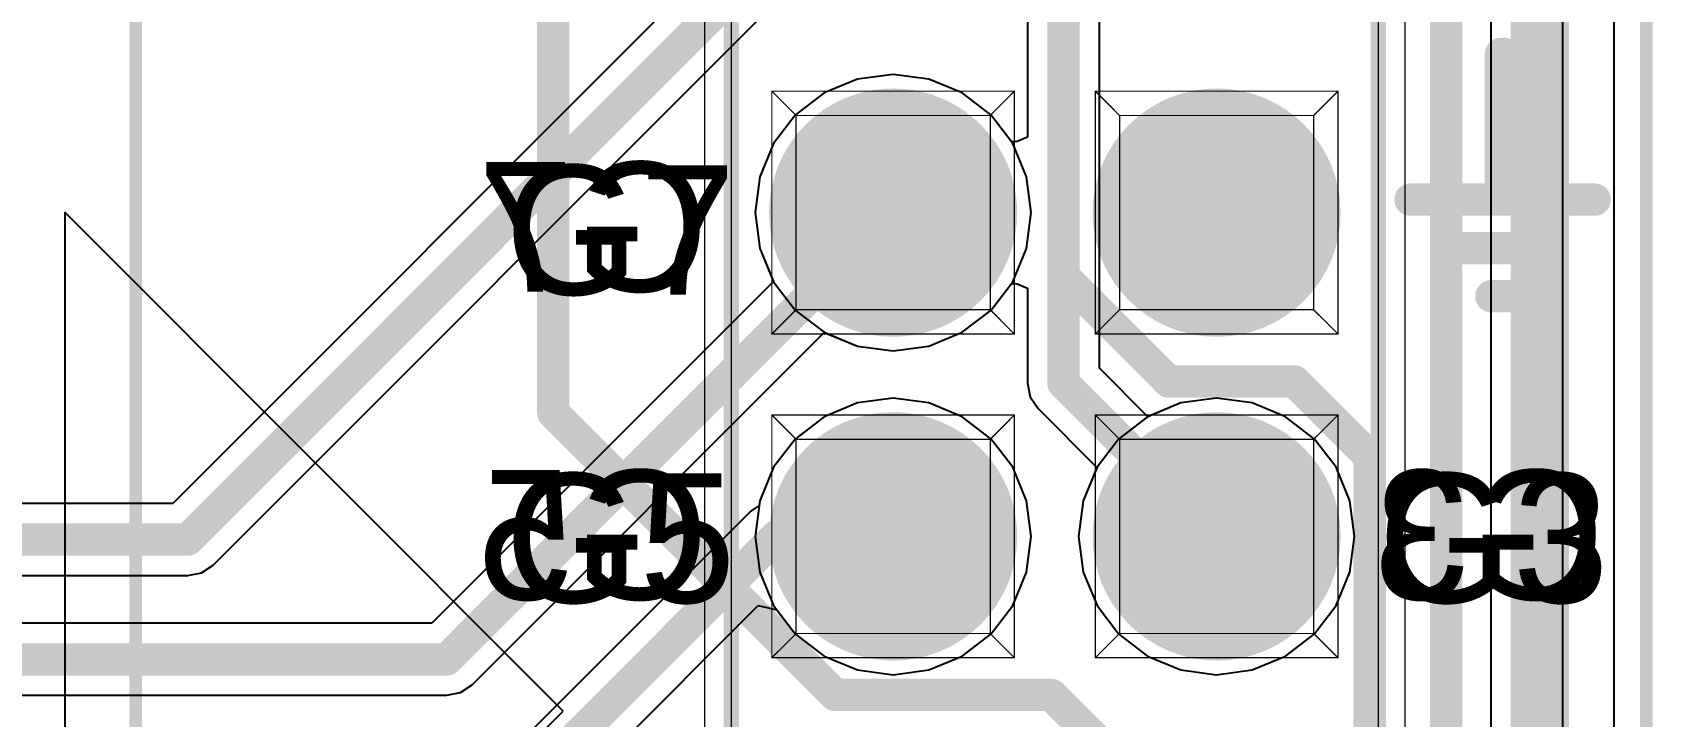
# Model space of a CAD drawing. Header units: millimetres. Extents: x 307 to 423, y 231 to 400.
# Drawn here: x 396.23 to 408.95, y 262.33 to 267.69 of the extents above; entities that cross this region are included whole.
import ezdxf

# ---------------------------------------------------------------- set-up
doc = ezdxf.new("R2010")
doc.units = ezdxf.units.MM
for name, color, linetype in [('BottomLayer', 5, 'Continuous'), ('BottomOverlay', 54, 'Continuous'), ('BottomSolder', 6, 'Continuous'), ('Mechanical1', 6, 'Continuous'), ('Mechanical14', 56, 'Continuous'), ('Mechanical16', 56, 'Continuous'), ('Mechanical20', 56, 'Continuous'), ('MidLayer1', 16, 'Continuous'), ('MidLayer2', 76, 'Continuous'), ('MultiLayer', 9, 'Continuous'), ('PadHoleLayer', 156, 'Continuous'), ('TopLayer', 1, 'Continuous'), ('TopOverlay', 2, 'Continuous'), ('TopSolder', 216, 'Continuous')]:
    doc.layers.add(name, color=color, linetype=linetype)

# ---------------------------------------------------------------- blocks, each defined once
blk = doc.blocks.new('CON_SAMTEC_TSW_135_07_X_D_467')
at = {"layer": 'BottomLayer', "const_width": 0.925}
for points in [[(22.398, 1.27, 1), (23.322, 1.27, 1)], [(24.938, 1.27, 1), (25.862, 1.27, 1)], [(22.398, -1.27, 1), (23.322, -1.27, 1)], [(24.938, -1.27, 1), (25.862, -1.27, 1)]]:
    blk.add_lwpolyline(points, format="xyb", close=True, dxfattribs=at)
at = {"layer": 'BottomSolder', "const_width": 0.975}
for points in [[(22.373, 1.27, 1), (23.347, 1.27, 1)], [(24.913, 1.27, 1), (25.887, 1.27, 1)], [(22.373, -1.27, 1), (23.347, -1.27, 1)], [(24.913, -1.27, 1), (25.887, -1.27, 1)]]:
    blk.add_lwpolyline(points, format="xyb", close=True, dxfattribs=at)
at = {"layer": 'Mechanical14', "const_width": 0.01}
for points in [[(44.45, 2.54), (-44.45, 2.54)], [(21.907, 0.318), (21.907, 2.223)], [(22.098, 2.032), (21.907, 2.223)], [(23.812, 2.223), (21.907, 2.223)], [(23.622, 2.032), (23.812, 2.223)], [(23.812, 0.318), (23.812, 2.223)], [(24.448, 0.318), (24.448, 2.223)], [(24.638, 2.032), (24.448, 2.223)], [(26.352, 2.223), (24.448, 2.223)], [(26.162, 2.032), (26.352, 2.223)], [(26.352, 0.318), (26.352, 2.223)], [(22.098, 0.508), (22.098, 2.032)], [(23.622, 2.032), (22.098, 2.032)], [(23.622, 0.508), (23.622, 2.032)], [(24.638, 0.508), (24.638, 2.032)], [(26.162, 2.032), (24.638, 2.032)], [(26.162, 0.508), (26.162, 2.032)], [(21.907, 0.318), (22.098, 0.508)], [(23.622, 0.508), (22.098, 0.508)], [(23.812, 0.318), (23.622, 0.508)], [(24.448, 0.318), (24.638, 0.508)], [(26.162, 0.508), (24.638, 0.508)], [(26.352, 0.318), (26.162, 0.508)], [(23.812, 0.318), (21.907, 0.318)], [(26.352, 0.318), (24.448, 0.318)], [(21.907, -2.223), (21.907, -0.318)], [(22.098, -0.508), (21.907, -0.318)], [(23.812, -0.318), (21.907, -0.318)], [(23.622, -0.508), (23.812, -0.318)], [(23.812, -2.223), (23.812, -0.318)], [(24.448, -2.223), (24.448, -0.318)], [(24.638, -0.508), (24.448, -0.318)], [(26.352, -0.318), (24.448, -0.318)], [(26.162, -0.508), (26.352, -0.318)], [(26.352, -2.223), (26.352, -0.318)], [(23.622, -0.508), (22.098, -0.508)], [(22.098, -2.032), (22.098, -0.508)], [(23.622, -2.032), (23.622, -0.508)], [(24.638, -2.032), (24.638, -0.508)], [(26.162, -0.508), (24.638, -0.508)], [(26.162, -2.032), (26.162, -0.508)], [(21.907, -2.223), (22.098, -2.032)], [(23.622, -2.032), (22.098, -2.032)], [(23.812, -2.223), (23.622, -2.032)], [(24.448, -2.223), (24.638, -2.032)], [(26.162, -2.032), (24.638, -2.032)], [(26.352, -2.223), (26.162, -2.032)], [(23.812, -2.223), (21.907, -2.223)], [(26.352, -2.223), (24.448, -2.223)], [(44.45, -2.54), (-44.45, -2.54)]]:
    blk.add_lwpolyline(points, dxfattribs=at)
at = {"layer": 'Mechanical14', "const_width": 0.005}
for points in [[(21.905, 2.223, 1), (21.91, 2.223, 1)], [(21.905, 2.223, 1), (21.91, 2.223, 1)], [(21.905, 2.223, 1), (21.91, 2.223, 1)], [(23.81, 2.223, 1), (23.815, 2.223, 1)], [(23.81, 2.223, 1), (23.815, 2.223, 1)], [(23.81, 2.223, 1), (23.815, 2.223, 1)], [(24.445, 2.223, 1), (24.45, 2.223, 1)], [(24.445, 2.223, 1), (24.45, 2.223, 1)], [(24.445, 2.223, 1), (24.45, 2.223, 1)], [(26.35, 2.223, 1), (26.355, 2.223, 1)], [(26.35, 2.223, 1), (26.355, 2.223, 1)], [(26.35, 2.223, 1), (26.355, 2.223, 1)], [(22.096, 2.032, 1), (22.1, 2.032, 1)], [(22.096, 2.032, 1), (22.1, 2.032, 1)], [(22.096, 2.032, 1), (22.1, 2.032, 1)], [(23.62, 2.032, 1), (23.624, 2.032, 1)], [(23.62, 2.032, 1), (23.624, 2.032, 1)], [(23.62, 2.032, 1), (23.624, 2.032, 1)], [(24.636, 2.032, 1), (24.64, 2.032, 1)], [(24.636, 2.032, 1), (24.64, 2.032, 1)], [(24.636, 2.032, 1), (24.64, 2.032, 1)], [(26.16, 2.032, 1), (26.164, 2.032, 1)], [(26.16, 2.032, 1), (26.164, 2.032, 1)], [(26.16, 2.032, 1), (26.164, 2.032, 1)], [(22.096, 0.508, 1), (22.1, 0.508, 1)], [(22.096, 0.508, 1), (22.1, 0.508, 1)], [(22.096, 0.508, 1), (22.1, 0.508, 1)], [(23.62, 0.508, 1), (23.624, 0.508, 1)], [(23.62, 0.508, 1), (23.624, 0.508, 1)], [(23.62, 0.508, 1), (23.624, 0.508, 1)], [(24.636, 0.508, 1), (24.64, 0.508, 1)], [(24.636, 0.508, 1), (24.64, 0.508, 1)], [(24.636, 0.508, 1), (24.64, 0.508, 1)], [(26.16, 0.508, 1), (26.164, 0.508, 1)], [(26.16, 0.508, 1), (26.164, 0.508, 1)], [(26.16, 0.508, 1), (26.164, 0.508, 1)], [(21.905, 0.318, 1), (21.91, 0.318, 1)], [(21.905, 0.318, 1), (21.91, 0.318, 1)], [(21.905, 0.318, 1), (21.91, 0.318, 1)], [(23.81, 0.318, 1), (23.815, 0.318, 1)], [(23.81, 0.318, 1), (23.815, 0.318, 1)], [(23.81, 0.318, 1), (23.815, 0.318, 1)], [(24.445, 0.318, 1), (24.45, 0.318, 1)], [(24.445, 0.318, 1), (24.45, 0.318, 1)], [(24.445, 0.318, 1), (24.45, 0.318, 1)], [(26.35, 0.318, 1), (26.355, 0.318, 1)], [(26.35, 0.318, 1), (26.355, 0.318, 1)], [(26.35, 0.318, 1), (26.355, 0.318, 1)], [(21.905, -0.318, 1), (21.91, -0.318, 1)], [(21.905, -0.318, 1), (21.91, -0.318, 1)], [(21.905, -0.318, 1), (21.91, -0.318, 1)], [(23.81, -0.318, 1), (23.815, -0.318, 1)], [(23.81, -0.318, 1), (23.815, -0.318, 1)], [(23.81, -0.318, 1), (23.815, -0.318, 1)], [(24.445, -0.318, 1), (24.45, -0.318, 1)], [(24.445, -0.318, 1), (24.45, -0.318, 1)], [(24.445, -0.318, 1), (24.45, -0.318, 1)], [(26.35, -0.318, 1), (26.355, -0.318, 1)], [(26.35, -0.318, 1), (26.355, -0.318, 1)], [(26.35, -0.318, 1), (26.355, -0.318, 1)], [(22.096, -0.508, 1), (22.1, -0.508, 1)], [(22.096, -0.508, 1), (22.1, -0.508, 1)], [(22.096, -0.508, 1), (22.1, -0.508, 1)], [(23.62, -0.508, 1), (23.624, -0.508, 1)], [(23.62, -0.508, 1), (23.624, -0.508, 1)], [(23.62, -0.508, 1), (23.624, -0.508, 1)], [(24.636, -0.508, 1), (24.64, -0.508, 1)], [(24.636, -0.508, 1), (24.64, -0.508, 1)], [(24.636, -0.508, 1), (24.64, -0.508, 1)], [(26.16, -0.508, 1), (26.164, -0.508, 1)], [(26.16, -0.508, 1), (26.164, -0.508, 1)], [(26.16, -0.508, 1), (26.164, -0.508, 1)], [(22.096, -2.032, 1), (22.1, -2.032, 1)], [(22.096, -2.032, 1), (22.1, -2.032, 1)], [(22.096, -2.032, 1), (22.1, -2.032, 1)], [(23.62, -2.032, 1), (23.624, -2.032, 1)], [(23.62, -2.032, 1), (23.624, -2.032, 1)], [(23.62, -2.032, 1), (23.624, -2.032, 1)], [(24.636, -2.032, 1), (24.64, -2.032, 1)], [(24.636, -2.032, 1), (24.64, -2.032, 1)], [(24.636, -2.032, 1), (24.64, -2.032, 1)], [(26.16, -2.032, 1), (26.164, -2.032, 1)], [(26.16, -2.032, 1), (26.164, -2.032, 1)], [(26.16, -2.032, 1), (26.164, -2.032, 1)], [(21.905, -2.223, 1), (21.91, -2.223, 1)], [(21.905, -2.223, 1), (21.91, -2.223, 1)], [(21.905, -2.223, 1), (21.91, -2.223, 1)], [(23.81, -2.223, 1), (23.815, -2.223, 1)], [(23.81, -2.223, 1), (23.815, -2.223, 1)], [(23.81, -2.223, 1), (23.815, -2.223, 1)], [(24.445, -2.223, 1), (24.45, -2.223, 1)], [(24.445, -2.223, 1), (24.45, -2.223, 1)], [(24.445, -2.223, 1), (24.45, -2.223, 1)], [(26.35, -2.223, 1), (26.355, -2.223, 1)], [(26.35, -2.223, 1), (26.355, -2.223, 1)], [(26.35, -2.223, 1), (26.355, -2.223, 1)]]:
    blk.add_lwpolyline(points, format="xyb", close=True, dxfattribs=at)
at = {"layer": 'Mechanical16', "const_width": 0.01}
for points in [[(44.67, 2.75), (-44.67, 2.75)], [(44.67, -2.75), (-44.67, -2.75)]]:
    blk.add_lwpolyline(points, dxfattribs=at)
at = {"layer": 'MidLayer1', "const_width": 0.925}
for points in [[(22.398, 1.27, 1), (23.322, 1.27, 1)], [(24.938, 1.27, 1), (25.862, 1.27, 1)], [(22.398, -1.27, 1), (23.322, -1.27, 1)], [(24.938, -1.27, 1), (25.862, -1.27, 1)]]:
    blk.add_lwpolyline(points, format="xyb", close=True, dxfattribs=at)
at = {"layer": 'MidLayer2', "const_width": 0.925}
for points in [[(22.398, 1.27, 1), (23.322, 1.27, 1)], [(24.938, 1.27, 1), (25.862, 1.27, 1)], [(22.398, -1.27, 1), (23.322, -1.27, 1)], [(24.938, -1.27, 1), (25.862, -1.27, 1)]]:
    blk.add_lwpolyline(points, format="xyb", close=True, dxfattribs=at)
at = {"layer": 'MultiLayer', "const_width": 0.925}
for points in [[(22.398, 1.27, 1), (23.322, 1.27, 1)], [(24.938, 1.27, 1), (25.862, 1.27, 1)], [(22.398, -1.27, 1), (23.322, -1.27, 1)], [(24.938, -1.27, 1), (25.862, -1.27, 1)]]:
    blk.add_lwpolyline(points, format="xyb", close=True, dxfattribs=at)
at = {"layer": 'PadHoleLayer', "const_width": 0.5}
for points in [[(22.61, 1.27, 1), (23.11, 1.27, 1)], [(25.15, 1.27, 1), (25.65, 1.27, 1)], [(22.61, -1.27, 1), (23.11, -1.27, 1)], [(25.15, -1.27, 1), (25.65, -1.27, 1)]]:
    blk.add_lwpolyline(points, format="xyb", close=True, dxfattribs=at)
at = {"layer": 'TopLayer', "const_width": 0.925}
for points in [[(22.398, 1.27, 1), (23.322, 1.27, 1)], [(24.938, 1.27, 1), (25.862, 1.27, 1)], [(22.398, -1.27, 1), (23.322, -1.27, 1)], [(24.938, -1.27, 1), (25.862, -1.27, 1)]]:
    blk.add_lwpolyline(points, format="xyb", close=True, dxfattribs=at)
at = {"layer": 'TopOverlay', "const_width": 0.12}
for points in [[(44.45, 2.54), (-44.45, 2.54)], [(44.45, -2.54), (-44.45, -2.54)]]:
    blk.add_lwpolyline(points, dxfattribs=at)
at = {"layer": 'TopSolder', "const_width": 0.975}
for points in [[(22.373, 1.27, 1), (23.347, 1.27, 1)], [(24.913, 1.27, 1), (25.887, 1.27, 1)], [(22.373, -1.27, 1), (23.347, -1.27, 1)], [(24.913, -1.27, 1), (25.887, -1.27, 1)]]:
    blk.add_lwpolyline(points, format="xyb", close=True, dxfattribs=at)
blk = doc.blocks.new('TS14121260BK260SCRD_477')
at = {"layer": 'Mechanical20', "const_width": 0.1}
blk.add_lwpolyline([(14.475, -9.5), (14.475, 4.5)], dxfattribs=at)

msp = doc.modelspace()

# ---------------------------------------------------------------- linework, layer by layer
at = {"layer": 'BottomLayer'}
for p, q in [((408.645, 362.036), (408.645, 242.463)), ((402.705, 267.328), (402.443, 267.22)), ((402.986, 267.365), (402.705, 267.328)), ((403.266, 267.328), (402.986, 267.365)), ((403.528, 267.22), (403.266, 267.328)), ((402.443, 267.22), (402.219, 267.047)), ((403.752, 267.047), (403.528, 267.22)), ((402.219, 267.047), (402.047, 266.823)), ((403.925, 266.823), (403.752, 267.047)), ((402.047, 266.823), (401.938, 266.561)), ((404.033, 266.561), (403.925, 266.823)), ((401.938, 266.561), (401.901, 266.281)), ((404.07, 266.281), (404.033, 266.561)), ((401.901, 266.281), (401.938, 266)), ((404.033, 266), (404.07, 266.281)), ((401.938, 266), (402.047, 265.739)), ((403.925, 265.739), (404.033, 266)), ((402.047, 265.739), (402.219, 265.514)), ((403.752, 265.514), (403.925, 265.739)), ((402.219, 265.514), (402.443, 265.342)), ((403.528, 265.342), (403.752, 265.514)), ((402.443, 265.342), (402.705, 265.233)), ((403.266, 265.233), (403.528, 265.342)), ((402.705, 265.233), (402.986, 265.196)), ((402.986, 265.196), (403.266, 265.233)), ((402.705, 264.788), (402.443, 264.68)), ((402.986, 264.825), (402.705, 264.788)), ((403.266, 264.788), (402.986, 264.825)), ((403.528, 264.68), (403.266, 264.788)), ((405.245, 264.788), (404.983, 264.68)), ((405.526, 264.825), (405.245, 264.788)), ((405.806, 264.788), (405.526, 264.825)), ((406.068, 264.68), (405.806, 264.788)), ((402.443, 264.68), (402.219, 264.507)), ((403.752, 264.507), (403.528, 264.68)), ((404.983, 264.68), (404.759, 264.507)), ((406.292, 264.507), (406.068, 264.68)), ((402.219, 264.507), (402.047, 264.283)), ((403.925, 264.283), (403.752, 264.507)), ((404.759, 264.507), (404.587, 264.283)), ((406.465, 264.283), (406.292, 264.507)), ((402.047, 264.283), (401.938, 264.021)), ((404.033, 264.021), (403.925, 264.283)), ((404.587, 264.283), (404.478, 264.021)), ((406.573, 264.021), (406.465, 264.283)), ((401.938, 264.021), (401.901, 263.741)), ((404.07, 263.741), (404.033, 264.021)), ((404.478, 264.021), (404.441, 263.741)), ((406.61, 263.741), (406.573, 264.021)), ((401.901, 263.741), (401.938, 263.46)), ((404.033, 263.46), (404.07, 263.741)), ((404.441, 263.741), (404.478, 263.46)), ((406.573, 263.46), (406.61, 263.741)), ((401.938, 263.46), (402.047, 263.199)), ((403.925, 263.199), (404.033, 263.46)), ((404.478, 263.46), (404.587, 263.199)), ((406.465, 263.199), (406.573, 263.46)), ((402.047, 263.199), (402.219, 262.974)), ((403.752, 262.974), (403.925, 263.199)), ((404.587, 263.199), (404.759, 262.974)), ((406.292, 262.974), (406.465, 263.199)), ((402.219, 262.974), (402.443, 262.802)), ((403.528, 262.802), (403.752, 262.974)), ((404.759, 262.974), (404.983, 262.802)), ((406.068, 262.802), (406.292, 262.974)), ((402.443, 262.802), (402.705, 262.693)), ((403.266, 262.693), (403.528, 262.802)), ((404.983, 262.802), (405.245, 262.693)), ((405.806, 262.693), (406.068, 262.802)), ((402.705, 262.693), (402.986, 262.656)), ((402.986, 262.656), (403.266, 262.693)), ((405.245, 262.693), (405.526, 262.656)), ((405.526, 262.656), (405.806, 262.693))]:
    msp.add_line(p, q, dxfattribs=at)
at = {"layer": 'BottomOverlay', "const_width": 0.254}
for points in [[(407.785, 266.459), (407.785, 267.526)], [(407.074, 266.383), (408.496, 266.383)], [(407.378, 266.002), (408.14, 266.002)], [(407.708, 265.625), (407.861, 265.625)]]:
    msp.add_lwpolyline(points, dxfattribs=at)
at = {"layer": 'BottomOverlay', "const_width": 0.127}
for points in [[(407.721, 267.526, 1), (407.848, 267.526, 1)], [(407.721, 266.459, 1), (407.848, 266.459, 1)], [(407.01, 266.383, 1), (407.137, 266.383, 1)], [(408.432, 266.383, 1), (408.559, 266.383, 1)], [(407.315, 266.002, 1), (407.442, 266.002, 1)], [(408.077, 266.002, 1), (408.204, 266.002, 1)], [(407.645, 265.625, 1), (407.772, 265.625, 1)], [(407.797, 265.625, 1), (407.924, 265.625, 1)]]:
    msp.add_lwpolyline(points, format="xyb", close=True, dxfattribs=at)
at = {"layer": 'Mechanical1', "const_width": 0.1}
msp.add_lwpolyline([(408.9, 242.463), (408.9, 362.036)], dxfattribs=at)
at = {"layer": 'MidLayer1'}
for p, q in [((408.645, 362.036), (408.645, 242.463)), ((402.705, 267.328), (402.443, 267.22)), ((402.986, 267.365), (402.705, 267.328)), ((403.266, 267.328), (402.986, 267.365)), ((403.528, 267.22), (403.266, 267.328)), ((402.443, 267.22), (402.219, 267.047)), ((403.752, 267.047), (403.528, 267.22)), ((402.219, 267.047), (402.047, 266.823)), ((403.925, 266.823), (403.752, 267.047)), ((402.047, 266.823), (401.938, 266.561)), ((404.033, 266.561), (403.925, 266.823)), ((401.938, 266.561), (401.901, 266.281)), ((404.07, 266.281), (404.033, 266.561)), ((401.901, 266.281), (401.938, 266)), ((404.033, 266), (404.07, 266.281)), ((401.938, 266), (402.047, 265.739)), ((403.925, 265.739), (404.033, 266)), ((402.047, 265.739), (402.219, 265.514)), ((403.752, 265.514), (403.925, 265.739)), ((402.219, 265.514), (402.443, 265.342)), ((403.528, 265.342), (403.752, 265.514)), ((402.443, 265.342), (402.705, 265.233)), ((403.266, 265.233), (403.528, 265.342)), ((402.705, 265.233), (402.986, 265.196)), ((402.986, 265.196), (403.266, 265.233)), ((402.705, 264.788), (402.443, 264.68)), ((402.986, 264.825), (402.705, 264.788)), ((403.266, 264.788), (402.986, 264.825)), ((403.528, 264.68), (403.266, 264.788)), ((405.245, 264.788), (404.983, 264.68)), ((405.526, 264.825), (405.245, 264.788)), ((405.806, 264.788), (405.526, 264.825)), ((406.068, 264.68), (405.806, 264.788)), ((402.443, 264.68), (402.219, 264.507)), ((403.752, 264.507), (403.528, 264.68)), ((404.983, 264.68), (404.759, 264.507)), ((406.292, 264.507), (406.068, 264.68)), ((402.219, 264.507), (402.047, 264.283)), ((403.925, 264.283), (403.752, 264.507)), ((404.759, 264.507), (404.587, 264.283)), ((406.465, 264.283), (406.292, 264.507)), ((402.047, 264.283), (401.938, 264.021)), ((404.033, 264.021), (403.925, 264.283)), ((404.587, 264.283), (404.478, 264.021)), ((406.573, 264.021), (406.465, 264.283)), ((401.938, 264.021), (401.901, 263.741)), ((404.07, 263.741), (404.033, 264.021)), ((404.478, 264.021), (404.441, 263.741)), ((406.61, 263.741), (406.573, 264.021)), ((401.901, 263.741), (401.938, 263.46)), ((404.033, 263.46), (404.07, 263.741)), ((404.441, 263.741), (404.478, 263.46)), ((406.573, 263.46), (406.61, 263.741)), ((401.938, 263.46), (402.047, 263.199)), ((403.925, 263.199), (404.033, 263.46)), ((404.478, 263.46), (404.587, 263.199)), ((406.465, 263.199), (406.573, 263.46)), ((402.047, 263.199), (402.219, 262.974)), ((403.752, 262.974), (403.925, 263.199)), ((404.587, 263.199), (404.759, 262.974)), ((406.292, 262.974), (406.465, 263.199)), ((402.219, 262.974), (402.443, 262.802)), ((403.528, 262.802), (403.752, 262.974)), ((404.759, 262.974), (404.983, 262.802)), ((406.068, 262.802), (406.292, 262.974)), ((402.443, 262.802), (402.705, 262.693)), ((403.266, 262.693), (403.528, 262.802)), ((404.983, 262.802), (405.245, 262.693)), ((405.806, 262.693), (406.068, 262.802)), ((402.705, 262.693), (402.986, 262.656)), ((402.986, 262.656), (403.266, 262.693)), ((405.245, 262.693), (405.526, 262.656)), ((405.526, 262.656), (405.806, 262.693))]:
    msp.add_line(p, q, dxfattribs=at)
at = {"layer": 'MidLayer2', "const_width": 0.254}
for points in [[(408.166, 244.336), (408.166, 326.302)], [(404.324, 265.783), (404.324, 300.503)], [(400.317, 264.709), (400.317, 285.535)], [(407.328, 244.866), (407.328, 283.492)], [(404.324, 265.783), (405.151, 264.955)], [(405.151, 264.955), (406.139, 264.955)], [(406.139, 264.955), (406.728, 264.367)], [(400.317, 264.709), (402.53, 262.497)], [(406.728, 260.703), (406.728, 264.367)], [(402.53, 262.497), (404.229, 262.497)], [(404.229, 262.497), (405.526, 261.201)]]:
    msp.add_lwpolyline(points, dxfattribs=at)
at = {"layer": 'MidLayer2', "const_width": 0.127}
for points in [[(404.26, 265.783, 1), (404.387, 265.783, 1)], [(404.26, 265.783, 1), (404.387, 265.783, 1)], [(405.088, 264.955, 1), (405.215, 264.955, 1)], [(405.088, 264.955, 1), (405.215, 264.955, 1)], [(406.076, 264.955, 1), (406.203, 264.955, 1)], [(406.076, 264.955, 1), (406.203, 264.955, 1)], [(400.254, 264.709, 1), (400.381, 264.709, 1)], [(400.254, 264.709, 1), (400.381, 264.709, 1)], [(406.664, 264.367, 1), (406.791, 264.367, 1)], [(406.664, 264.367, 1), (406.791, 264.367, 1)], [(402.466, 262.497, 1), (402.593, 262.497, 1)], [(402.466, 262.497, 1), (402.593, 262.497, 1)], [(404.166, 262.497, 1), (404.293, 262.497, 1)], [(404.166, 262.497, 1), (404.293, 262.497, 1)]]:
    msp.add_lwpolyline(points, format="xyb", close=True, dxfattribs=at)
at = {"layer": 'TopLayer'}
for p, q in [((408.645, 362.036), (408.645, 242.463)), ((408.245, 242.99), (408.245, 349.953)), ((407.68, 277.948), (407.68, 245.242)), ((401.93, 268.599), (397.33, 263.998)), ((404.041, 268.229), (404.041, 266.872)), ((397.647, 263.516), (402.186, 268.056)), ((404.606, 265.06), (404.606, 268.056)), ((402.705, 267.328), (402.443, 267.22)), ((402.986, 267.365), (402.705, 267.328)), ((403.266, 267.328), (402.986, 267.365)), ((403.528, 267.22), (403.266, 267.328)), ((402.443, 267.22), (402.219, 267.047)), ((403.752, 267.047), (403.528, 267.22)), ((402.219, 267.047), (402.047, 266.823)), ((403.914, 266.836), (403.752, 267.047)), ((402.047, 266.823), (401.938, 266.561)), ((403.961, 266.838), (403.914, 266.836)), ((404.041, 266.872), (403.961, 266.838)), ((401.938, 266.561), (401.901, 266.281)), ((401.901, 266.281), (401.938, 266)), ((401.938, 266), (402.046, 265.74)), ((402.046, 265.74), (399.364, 263.059)), ((403.752, 265.514), (403.914, 265.725)), ((403.914, 265.725), (403.961, 265.723)), ((403.961, 265.723), (404.041, 265.689)), ((404.041, 265.689), (404.041, 264.943)), ((403.528, 265.342), (403.752, 265.514)), ((399.681, 262.576), (402.445, 265.341)), ((402.445, 265.341), (402.705, 265.233)), ((403.266, 265.233), (403.528, 265.342)), ((402.705, 265.233), (402.986, 265.196)), ((402.986, 265.196), (403.266, 265.233)), ((404.985, 264.68), (404.606, 265.06)), ((404.041, 264.943), (404.041, 264.943)), ((404.041, 264.943), (404.063, 264.835)), ((402.705, 264.788), (402.443, 264.68)), ((402.986, 264.825), (402.705, 264.788)), ((403.266, 264.788), (402.986, 264.825)), ((403.528, 264.68), (403.266, 264.788)), ((404.063, 264.835), (404.124, 264.743)), ((405.245, 264.788), (404.985, 264.68)), ((405.526, 264.825), (405.245, 264.788)), ((405.806, 264.788), (405.526, 264.825)), ((406.068, 264.68), (405.806, 264.788)), ((402.443, 264.68), (402.219, 264.507)), ((403.752, 264.507), (403.528, 264.68)), ((404.124, 264.743), (404.586, 264.281)), ((406.292, 264.507), (406.068, 264.68)), ((402.219, 264.507), (402.047, 264.283)), ((403.925, 264.283), (403.752, 264.507)), ((406.465, 264.283), (406.292, 264.507)), ((402.047, 264.283), (401.938, 264.021)), ((404.033, 264.021), (403.925, 264.283)), ((404.586, 264.281), (404.478, 264.021)), ((406.573, 264.021), (406.465, 264.283)), ((401.938, 264.021), (401.933, 263.983)), ((404.07, 263.741), (404.033, 264.021)), ((404.478, 264.021), (404.441, 263.741)), ((406.61, 263.741), (406.573, 264.021)), ((397.33, 263.998), (395.582, 263.998)), ((401.869, 263.94), (400.149, 262.22)), ((401.933, 263.983), (401.869, 263.94)), ((401.869, 263.94), (401.869, 263.94)), ((404.033, 263.46), (404.07, 263.741)), ((404.441, 263.741), (404.478, 263.46)), ((406.573, 263.46), (406.61, 263.741)), ((397.555, 263.455), (397.647, 263.516)), ((386.081, 263.434), (397.447, 263.434)), ((397.447, 263.434), (397.555, 263.455)), ((397.447, 263.434), (397.447, 263.434)), ((403.925, 263.199), (404.033, 263.46)), ((404.478, 263.46), (404.587, 263.199)), ((406.465, 263.199), (406.573, 263.46)), ((400.466, 261.738), (401.925, 263.198)), ((401.925, 263.198), (402.072, 263.165)), ((402.072, 263.165), (402.219, 262.974)), ((403.752, 262.974), (403.925, 263.199)), ((404.587, 263.199), (404.759, 262.974)), ((406.292, 262.974), (406.465, 263.199)), ((399.364, 263.059), (386.388, 263.059)), ((402.219, 262.974), (402.443, 262.802)), ((403.528, 262.802), (403.752, 262.974)), ((404.759, 262.974), (404.983, 262.802)), ((406.068, 262.802), (406.292, 262.974)), ((402.443, 262.802), (402.705, 262.693)), ((403.266, 262.693), (403.528, 262.802)), ((404.983, 262.802), (405.245, 262.693)), ((405.806, 262.693), (406.068, 262.802)), ((402.705, 262.693), (402.986, 262.656)), ((402.986, 262.656), (403.266, 262.693)), ((405.245, 262.693), (405.526, 262.656)), ((405.526, 262.656), (405.806, 262.693)), ((387.217, 262.494), (399.481, 262.494)), ((399.481, 262.494), (399.589, 262.515)), ((399.481, 262.494), (399.481, 262.494)), ((399.589, 262.515), (399.681, 262.576))]:
    msp.add_line(p, q, dxfattribs=at)
at = {"layer": 'TopLayer', "const_width": 0.254}
for points in [[(407.963, 349.953), (407.963, 242.99)], [(404.324, 264.943), (404.324, 274.263)], [(397.447, 263.716), (402.552, 268.821)], [(399.481, 262.776), (402.986, 266.281)], [(404.324, 264.943), (405.526, 263.741)], [(384.925, 263.716), (397.447, 263.716)], [(400.266, 261.938), (402.069, 263.741)], [(402.069, 263.741), (402.986, 263.741)], [(385.915, 262.776), (399.481, 262.776)]]:
    msp.add_lwpolyline(points, dxfattribs=at)
at = {"layer": 'TopLayer', "const_width": 0.127}
for points in [[(402.922, 266.281, 1), (403.049, 266.281, 1)], [(404.26, 264.943, 1), (404.387, 264.943, 1)], [(404.26, 264.943, 1), (404.387, 264.943, 1)], [(397.383, 263.716, 1), (397.51, 263.716, 1)], [(397.383, 263.716, 1), (397.51, 263.716, 1)], [(402.006, 263.741, 1), (402.133, 263.741, 1)], [(402.006, 263.741, 1), (402.133, 263.741, 1)], [(402.922, 263.741, 1), (403.049, 263.741, 1)], [(405.462, 263.741, 1), (405.589, 263.741, 1)], [(399.418, 262.776, 1), (399.545, 262.776, 1)], [(399.418, 262.776, 1), (399.545, 262.776, 1)]]:
    msp.add_lwpolyline(points, format="xyb", close=True, dxfattribs=at)
at = {"layer": 'TopOverlay'}
for p, q in [((400.394, 262.371), (396.481, 266.285)), ((396.481, 266.285), (396.481, 258.457)), ((396.481, 258.457), (400.394, 262.371))]:
    msp.add_line(p, q, dxfattribs=at)
at = {"layer": 'TopOverlay', "const_width": 0.254}
for points in [[(407.759, 266.459), (407.759, 267.526)], [(407.048, 266.383), (408.471, 266.383)], [(407.404, 266.002), (408.166, 266.002)], [(407.683, 265.625), (407.836, 265.625)]]:
    msp.add_lwpolyline(points, dxfattribs=at)
at = {"layer": 'TopOverlay', "const_width": 0.127}
for points in [[(407.696, 267.526, 1), (407.823, 267.526, 1)], [(407.696, 266.459, 1), (407.823, 266.459, 1)], [(406.985, 266.383, 1), (407.112, 266.383, 1)], [(408.407, 266.383, 1), (408.534, 266.383, 1)], [(407.34, 266.002, 1), (407.467, 266.002, 1)], [(408.102, 266.002, 1), (408.229, 266.002, 1)], [(407.62, 265.625, 1), (407.747, 265.625, 1)], [(407.772, 265.625, 1), (407.899, 265.625, 1)]]:
    msp.add_lwpolyline(points, format="xyb", close=True, dxfattribs=at)

# ---------------------------------------------------------------- block references
at = {"rotation": 270}
msp.add_blockref('CON_SAMTEC_TSW_135_07_X_D_467', (404.256, 289.141), dxfattribs=at)
msp.add_blockref('TS14121260BK260SCRD_477', (382.563, 265.138))

# ---------------------------------------------------------------- texts
at = {"layer": 'BottomOverlay', "text_generation_flag": 2}
for s, p in [('G7', (401.536, 265.662)), ('G5', (401.536, 263.245)), ('G3', (408.572, 263.245))]:
    msp.add_text(s, height=1.016, rotation=360, dxfattribs=at).set_placement(p)
at = {"layer": 'TopOverlay'}
for s, p in [('G7', (399.936, 265.637)), ('G5', (399.936, 263.22)), ('G3', (406.794, 263.22))]:
    msp.add_text(s, height=1.016, rotation=360, dxfattribs=at).set_placement(p)

doc.saveas('drawing.dxf')
